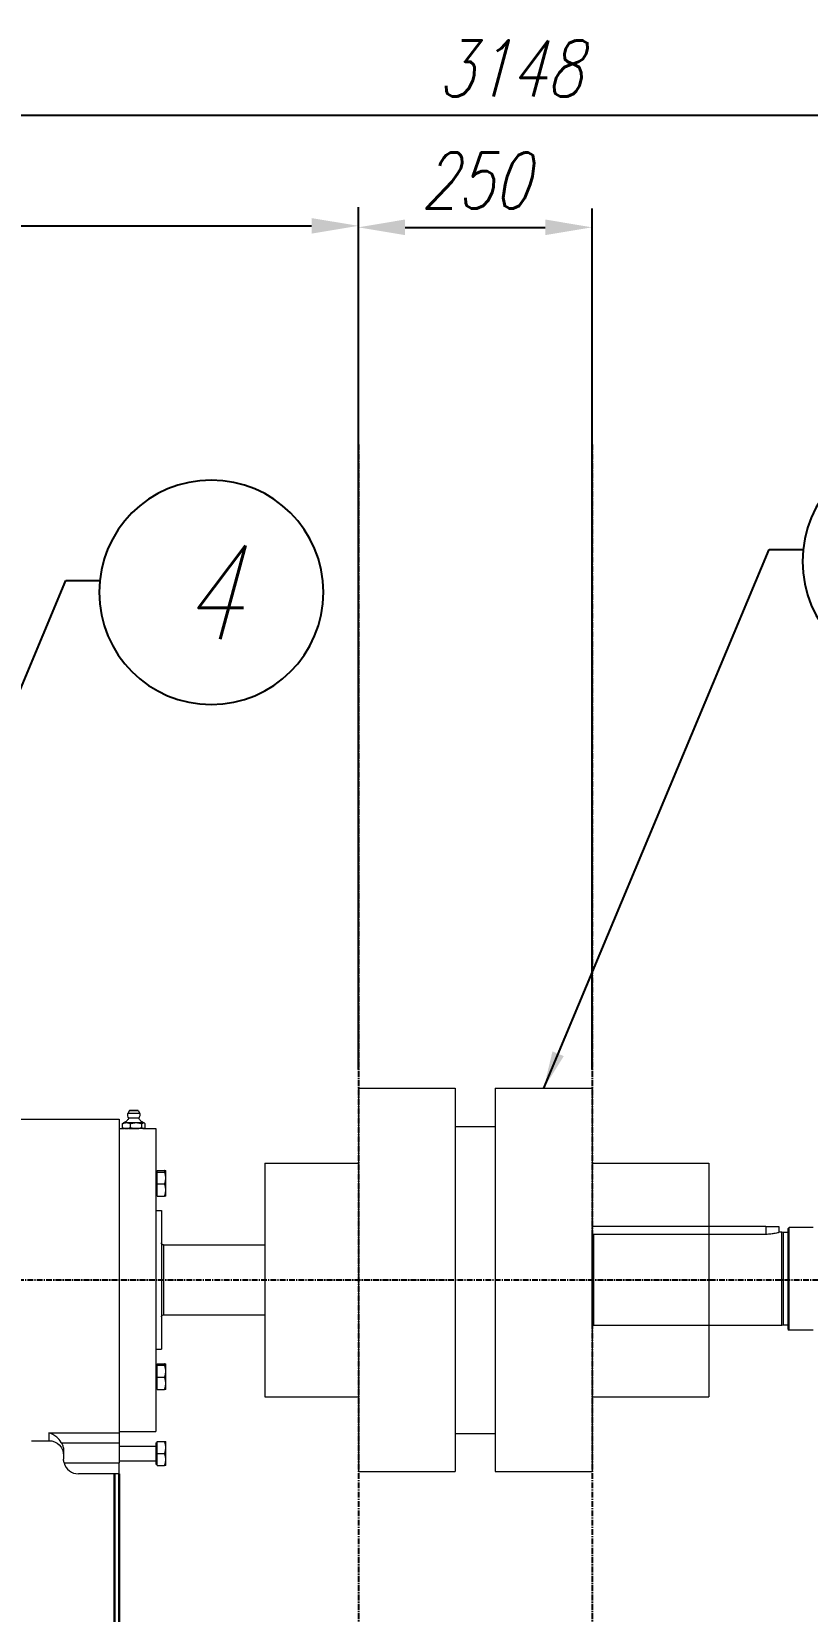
# Model space of a CAD drawing. Header units: millimetres. Extents: x -2122 to 22797, y 3569 to 89276.
# Drawn here: x 114 to 945, y 87455 to 89145 of the extents above; entities that cross this region are included whole.
import ezdxf
from ezdxf.enums import TextEntityAlignment as Align

# ---------------------------------------------------------------- set-up
doc = ezdxf.new("R2010")
doc.units = ezdxf.units.MM
doc.header["$LTSCALE"] = 20
doc.linetypes.add('CENTER', pattern=[2, 1.25, -0.25, 0.25, -0.25])
doc.layers.add('IA-DIBUJO', color=3, linetype='Continuous', lineweight=30)
doc.layers.add('IA-TRAZ', color=8, linetype='Continuous', lineweight=5)
for name, color, linetype in [('IA-DIM', 7, 'Continuous'), ('IA-EJES', 4, 'CENTER'), ('IA-TEXT', 2, 'Continuous')]:
    doc.layers.add(name, color=color, linetype=linetype)
doc.styles.add('ING-AMB', font='romans.shx', dxfattribs={"width": 0.75, "oblique": 15})
doc.styles.add('SALVADOR', font='romans.shx', dxfattribs={"width": 0.75, "oblique": 15})
doc.dimstyles.new('ING-AMB 16', dxfattribs={"dimscale": 16, "dimtxt": 3, "dimasz": 2.5, "dimexe": 1, "dimexo": 1, "dimgap": 1, "dimtad": 1, "dimdec": 0, "dimzin": 0, "dimdsep": 46, "dimtxsty": 'ING-AMB', "dimcen": 0.1, "dimclrd": 7, "dimclre": 7, "dimclrt": 2, "dimadec": 0, "dimazin": 0, "dimtfac": 1, "dimtdec": 0, "dimtmove": 0, "dimatfit": 0, "dimfxl": 1.25, "dimtfill": 1, "dimtolj": 1, "dimtzin": 0, "dimarcsym": 1})
doc.dimstyles.new('ING-AMB 20', dxfattribs={"dimscale": 20, "dimtxt": 3, "dimasz": 2.5, "dimexe": 1, "dimexo": 1, "dimgap": 1, "dimtad": 1, "dimdec": 0, "dimzin": 0, "dimdsep": 46, "dimtxsty": 'ING-AMB', "dimcen": 0.1, "dimclrd": 7, "dimclre": 7, "dimclrt": 2, "dimadec": 0, "dimazin": 0, "dimtfac": 1, "dimtdec": 0, "dimtmove": 0, "dimatfit": 0, "dimfxl": 1.25, "dimtolj": 1, "dimtzin": 0, "dimarcsym": 1})

# ---------------------------------------------------------------- blocks, each defined once
blk = doc.blocks.new('*D19')
at = {"layer": 'Defpoints', "color": 0, "transparency": 16777216}
for p in [(714.1, 88935.3), (464.1, 88014.6), (714.1, 88014.6)]:
    blk.add_point(p, dxfattribs=at)
at = {"layer": 'IA-DIM', "color": 7, "lineweight": -2, "transparency": 16777216}
for p, q in [((464.1, 88034.6), (464.1, 88955.3)), ((714.1, 88034.6), (714.1, 88955.3)), ((514.1, 88935.3), (664.1, 88935.3))]:
    blk.add_line(p, q, dxfattribs=at)
at = {"layer": 'IA-DIM', "color": 7, "transparency": 16777216}
for points in [[(514.1, 88943.7), (514.1, 88927), (464.1, 88935.3)], [(664.1, 88943.7), (664.1, 88927), (714.1, 88935.3)]]:
    blk.add_solid(points, dxfattribs=at)
at = {"layer": 'IA-DIM', "color": 2, "transparency": 16777216, "insert": (589.1, 88985.3), "char_height": 60, "attachment_point": 5, "style": 'ING-AMB'}
blk.add_mtext('\\A1;250', dxfattribs=at)
blk = doc.blocks.new('*D20')
at = {"layer": 'Defpoints', "color": 0, "transparency": 16777216}
for p in [(464.1, 88936.9), (-607.9, 88703.1), (464.1, 88014.6)]:
    blk.add_point(p, dxfattribs=at)
at = {"layer": 'IA-DIM', "color": 7, "lineweight": -2, "transparency": 16777216}
for p, q in [((-607.9, 88723.1), (-607.9, 88956.9)), ((464.1, 88034.6), (464.1, 88956.9)), ((-557.9, 88936.9), (414.1, 88936.9))]:
    blk.add_line(p, q, dxfattribs=at)
at = {"layer": 'IA-DIM', "color": 7, "transparency": 16777216}
for points in [[(-557.9, 88945.2), (-557.9, 88928.6), (-607.9, 88936.9)], [(414.1, 88945.2), (414.1, 88928.6), (464.1, 88936.9)]]:
    blk.add_solid(points, dxfattribs=at)
at = {"layer": 'IA-DIM', "color": 2, "transparency": 16777216, "insert": (-71.9, 88986.9), "char_height": 60, "attachment_point": 5, "style": 'ING-AMB'}
blk.add_mtext('\\A1;1072', dxfattribs=at)
blk = doc.blocks.new('*D28')
at = {"layer": 'Defpoints', "color": 0, "transparency": 16777216}
for p in [(2200.2, 89055.3), (-947.9, 88101.7), (2200.2, 88063.3)]:
    blk.add_point(p, dxfattribs=at)
at = {"layer": 'IA-DIM', "color": 7, "lineweight": -2, "transparency": 16777216}
for p, q in [((-947.9, 88121.7), (-947.9, 89075.3)), ((2200.2, 88083.3), (2200.2, 89075.3)), ((-897.9, 89055.3), (2150.2, 89055.3))]:
    blk.add_line(p, q, dxfattribs=at)
at = {"layer": 'IA-DIM', "color": 7, "transparency": 16777216}
for points in [[(-897.9, 89063.6), (-897.9, 89046.9), (-947.9, 89055.3)], [(2150.2, 89063.6), (2150.2, 89046.9), (2200.2, 89055.3)]]:
    blk.add_solid(points, dxfattribs=at)
at = {"layer": 'IA-DIM', "color": 2, "transparency": 16777216, "insert": (626.2, 89105.3), "char_height": 60, "attachment_point": 5, "style": 'ING-AMB'}
blk.add_mtext('\\A1;3148', dxfattribs=at)
blk = doc.blocks.new('A$C3179e9da')
at = {"color": 0, "linetype": 'Continuous', "lineweight": 0}
for p, q in [((-1277.1, -31576.1), (-1276.1, -31575.1)), ((-1277.1, -31576.1), (-1277.1, -31684)), ((-1250.6, -31575.1), (-1276.1, -31575.1)), ((-1276.1, -31575.1), (-1276.1, -31685)), ((-1487.1, -31582.1), (-1485.1, -31580.1)), ((-1487.1, -31582.1), (-1487.1, -31676)), ((-1284.1, -31580.1), (-1485.1, -31580.1)), ((-1485.1, -31580.1), (-1485.1, -31678.1)), ((-1282.2, -31580.6), (-1284.1, -31580.1)), ((-1284.1, -31580.1), (-1284.1, -31680.1)), ((-1277.1, -31580.6), (-1282.2, -31580.6)), ((-1282.2, -31580.6), (-1282.2, -31679.6)), ((-1487.1, -31686.1), (-1487.1, -31676)), ((-1485.1, -31678.1), (-1301.1, -31678.1)), ((-1301.1, -31686.1), (-1301.1, -31678.1)), ((-1301.1, -31686.1), (-1487.1, -31686.1)), ((-1301.1, -31686.1), (-1287.1, -31686.1)), ((-1284.1, -31680.1), (-1287.1, -31680.1)), ((-1287.1, -31686.1), (-1287.1, -31680.1)), ((-1282.2, -31679.6), (-1284.1, -31680.1)), ((-1277.1, -31679.6), (-1282.2, -31679.6)), ((-1277.1, -31684), (-1276.1, -31685)), ((-1250.6, -31685), (-1276.1, -31685))]:
    blk.add_line(p, q, dxfattribs=at)
blk.add_rational_spline([(-1487.1, -31676), (-1486.1, -31677), (-1485.1, -31678.1)], [1.00845121233, 1.01661897696, 1.02438809025], degree=2, dxfattribs=at)
blk.add_open_spline([(-1301.1, -31678.1), (-1300.2, -31678.1), (-1299.3, -31678.1), (-1297.4, -31678.2), (-1296.5, -31678.3), (-1294, -31678.5), (-1292.4, -31678.8), (-1289.9, -31679.3), (-1288.8, -31679.6), (-1287.8, -31679.9), (-1287.5, -31679.9), (-1287.1, -31680), (-1287.1, -31680.1), (-1287.1, -31680.1)], degree=3, knots=[-4.243466, -4.243466, -4.243466, -4.243466, -3.97822, -3.97822, -3.712974, -3.712974, -3.182481, -3.182481, -2.652107, -2.652107, -2.38692, -2.38692, -2.121733, -2.121733, -2.121733, -2.121733], dxfattribs=at)
blk = doc.blocks.new('EJE')
blk.add_circle((0, 6), 6)
at = {"style": 'SALVADOR', "oblique": 15, "width": 0.75}
blk.add_attdef('N', text='', height=5, dxfattribs=at).set_placement((0, 6), align=Align.MIDDLE)

msp = doc.modelspace()

# ---------------------------------------------------------------- linework, layer by layer
at = {"layer": 'IA-DIBUJO', "color": 2, "linetype": 'Continuous', "lineweight": 0, "extrusion": (2.06626e-48, 1, -1.83697e-16)}
for p, q in [((464.1, 88014.6), (464.1, 87634.2)), ((464.1, 88014.6), (567.7, 88014.6)), ((567.7, 88014.6), (567.7, 87634.2)), ((610.6, 88014.6), (610.6, 87634.2)), ((610.6, 88014.6), (714.1, 88014.6)), ((714.1, 88014.6), (714.1, 87634.2)), ((567.7, 87973.8), (610.6, 87973.8)), ((364.1, 87934.5), (364.1, 87702.7)), ((364.1, 87934.5), (464.1, 87934.5)), ((714.1, 87934.5), (839.1, 87934.5)), ((839.1, 87934.5), (839.1, 87684.7)), ((364.1, 87702.7), (364.1, 87684.7)), ((364.1, 87684.7), (464.1, 87684.7)), ((714.1, 87684.7), (839.1, 87684.7)), ((567.7, 87645.3), (610.6, 87645.3)), ((464.1, 87634.2), (464.1, 87604.6)), ((567.7, 87634.2), (567.7, 87604.6)), ((610.6, 87634.2), (610.6, 87604.6)), ((714.1, 87634.2), (714.1, 87604.6)), ((464.1, 87604.6), (567.7, 87604.6)), ((610.6, 87604.6), (714.1, 87604.6))]:
    msp.add_line(p, q, dxfattribs=at)
at = {"layer": 'IA-DIBUJO', "color": 3, "linetype": 'Continuous', "lineweight": 0, "extrusion": (2.06626e-48, 1, -1.83697e-16)}
for p, q in [((-180.2, 87981.4), (208, 87981.4)), ((208, 87981.4), (208, 87646)), ((211.6, 87972.5), (211.6, 87976.5)), ((212.9, 87977.5), (212.4, 87977.2)), ((219.2, 87990.7), (217.5, 87987.5)), ((220.2, 87972.5), (220.2, 87976.5)), ((228.3, 87990.7), (230.1, 87987.5)), ((232.4, 87972.5), (232.4, 87976.5)), ((234.7, 87977.5), (235.1, 87977.2)), ((236, 87972.5), (236, 87976.5)), ((208, 87971.6), (213.9, 87971.6)), ((212.9, 87971.6), (212.4, 87971.8)), ((233.7, 87971.6), (247.5, 87971.6)), ((234.7, 87971.6), (235.1, 87971.8)), ((247.5, 87971.6), (247.5, 87647.6)), ((247.5, 87925.2), (248.7, 87925.2)), ((248.7, 87926.6), (256.8, 87926.6)), ((248.7, 87925), (248.7, 87926.6)), ((248.7, 87912.2), (248.7, 87925)), ((248.7, 87925), (256.8, 87925)), ((258, 87925), (258, 87926.6)), ((258, 87918.6), (258, 87925)), ((247.5, 87923.7), (248.7, 87923.7)), ((248.7, 87899.3), (248.7, 87912.2)), ((248.7, 87912.2), (256.8, 87912.2)), ((258, 87905.8), (258, 87918.6)), ((247.5, 87900.7), (248.7, 87900.7)), ((248.7, 87899.3), (256.8, 87899.3)), ((258, 87899.3), (258, 87905.8)), ((247.5, 87883.7), (253.4, 87883.7)), ((253.4, 87883.7), (253.4, 87735.5)), ((255.4, 87847.1), (255.4, 87809.6)), ((255.4, 87847.1), (364.1, 87847.1)), ((255.4, 87809.6), (255.4, 87772.1)), ((255.4, 87772.1), (364.1, 87772.1)), ((247.5, 87735.5), (253.4, 87735.5)), ((247.5, 87718.5), (248.7, 87718.5)), ((247.5, 87716.9), (248.7, 87716.9)), ((248.7, 87719.8), (256.8, 87719.8)), ((248.7, 87718.3), (248.7, 87719.8)), ((248.7, 87705.5), (248.7, 87718.3)), ((248.7, 87718.3), (256.8, 87718.3)), ((248.7, 87692.6), (248.7, 87705.5)), ((248.7, 87705.5), (256.8, 87705.5)), ((258, 87718.3), (258, 87719.8)), ((258, 87711.9), (258, 87718.3)), ((258, 87699), (258, 87711.9)), ((247.5, 87694), (248.7, 87694)), ((248.7, 87692.6), (256.8, 87692.6)), ((258, 87692.6), (258, 87699)), ((114.4, 87637.7), (132.9, 87637.7)), ((132.9, 87646), (208, 87646)), ((132.9, 87646), (132.9, 87637.7)), ((208, 87647.6), (247.5, 87647.6)), ((208, 87646), (208, 87635.1)), ((208, 87635.1), (146.5, 87635.1)), ((148.7, 87626.2), (148.7, 87618)), ((208, 87635.1), (208, 87613.9)), ((208, 87631.8), (247.5, 87631.8)), ((247.5, 87635.4), (247.5, 87612.4)), ((247.5, 87635.4), (248.7, 87635.4)), ((248.7, 87623.9), (248.7, 87636.7)), ((248.7, 87636.7), (256.8, 87636.7)), ((248.7, 87611.1), (248.7, 87623.9)), ((248.7, 87623.9), (256.8, 87623.9)), ((258, 87630.3), (258, 87636.7)), ((258, 87617.5), (258, 87630.3)), ((149.3, 87613.9), (208, 87613.9)), ((208, 87616), (247.5, 87616)), ((208, 87602.2), (208, 87613.9)), ((247.5, 87612.4), (248.7, 87612.4)), ((248.7, 87611.1), (256.8, 87611.1)), ((258, 87611.1), (258, 87617.5)), ((208, 87602.2), (164.5, 87602.2))]:
    msp.add_line(p, q, dxfattribs=at)
at = {"layer": 'IA-DIBUJO'}
for p, q in [((203, 87602.2), (203, 87184.6)), ((208, 87602.2), (208, 87179.6))]:
    msp.add_line(p, q, dxfattribs=at)
at = {"layer": 'IA-DIBUJO', "color": 3, "linetype": 'Continuous', "lineweight": 0, "extrusion": (1.12482e-32, -1.83697e-16, -1)}
for centre, radius, start, end in [((-223.8, 87986.3), 6.42, 324.6254, 10.6387), ((-223.8, 87986.3), 6.42, 169.3613, 215.3746), ((-255.4, 87849.1), 2, 270, 0), ((-255.4, 87770.1), 2, 0, 90), ((-132.9, 87621.9), 15.8, 90, 180), ((-164.5, 87618), 15.8, 345.0686, 360)]:
    msp.add_arc(centre, radius, start, end, dxfattribs=at)
at = {"layer": 'IA-DIBUJO', "color": 3, "linetype": 'Continuous', "lineweight": 0}
msp.add_arc((164.5, 87618), 15.8, 194.9314, 270, dxfattribs=at)
for centre, major_axis, start_param, end_param in [((223.8, 87977.5), (-10.9, 0), -0.756386, -0.000034), ((223.8, 87977.5), (-10.9, 0), -1.803584, -0.756386), ((223.8, 87987.5), (-6.31, 0), -2.327313, -0.000134), ((223.8, 87982.6), (5.23, 0), 0.000011, 3.141606), ((223.8, 87977.5), (10.9, 0), 0.290812, 1.338009), ((223.8, 87987.5), (6.31, 0), 0.000004, 0.81441), ((223.8, 87977.5), (10.9, 0), 0.000034, 0.290811), ((223.8, 87971.6), (-10.9, 0), -0.756386, 0), ((223.8, 87971.6), (9.88, 0), 0.000159, 3.141434), ((223.8, 87971.6), (-10.9, 0), -1.803584, -0.756386), ((223.8, 87971.6), (10.9, 0), 0.290812, 1.338009), ((223.8, 87971.6), (10.9, 0), 0, 0.290811)]:
    msp.add_ellipse(centre, major_axis=major_axis, ratio=0.000019, start_param=start_param, end_param=end_param, dxfattribs=at)
at = {"layer": 'IA-DIBUJO', "color": 3, "linetype": 'Continuous', "lineweight": 0, "extrusion": (1.12482e-32, -1.83697e-16, -1)}
msp.add_ellipse((223.8, 87990.7), major_axis=(-4.56, 0), ratio=0.000019, start_param=0.00001, end_param=3.141582, dxfattribs=at)
at = {"layer": 'IA-DIBUJO', "color": 3, "linetype": 'Continuous', "lineweight": 0}
for points, weights in [([(215.9, 87977.5), (213.9, 87977.5), (211.6, 87976.5)], [1, 1.0379548493, 1]), ([(211.6, 87976.5), (212, 87977), (212.4, 87977.2)], [1, 1.0175603822, 1.01887161423]), ([(220.2, 87976.5), (217.9, 87977.5), (215.9, 87977.5)], [1, 1.0379548493, 1]), ([(226.3, 87977.5), (223.5, 87977.5), (220.2, 87976.5)], [1, 1.0379548493, 1]), ([(232.4, 87976.5), (229.1, 87977.5), (226.3, 87977.5)], [1, 1.0379548493, 1]), ([(234.2, 87977.5), (233.4, 87977.5), (232.4, 87976.5)], [1, 1.0379548493, 1]), ([(236, 87976.5), (235, 87977.5), (234.2, 87977.5)], [1, 1.0379548493, 1]), ([(212.4, 87971.8), (212, 87972.1), (211.6, 87972.5)], [1.01887233976, 1.01756524879, 1]), ([(211.6, 87972.5), (213.9, 87971.6), (215.9, 87971.6)], [1, 1.0379548493, 1]), ([(215.9, 87971.6), (217.9, 87971.6), (220.2, 87972.5)], [1, 1.0379548493, 1]), ([(220.2, 87972.5), (223.5, 87971.6), (226.3, 87971.6)], [1, 1.0379548493, 1]), ([(226.3, 87971.6), (229.1, 87971.6), (232.4, 87972.5)], [1, 1.0379548493, 1]), ([(232.4, 87972.5), (233.4, 87971.6), (234.2, 87971.6)], [1, 1.0379548493, 1]), ([(234.2, 87971.6), (235, 87971.6), (236, 87972.5)], [1, 1.0379548493, 1]), ([(256.8, 87926.6), (258, 87926.6), (258, 87926.6)], [1, 1.0379548493, 1]), ([(257.3, 87925), (257.1, 87925.8), (256.8, 87926.6)], [1.0131518808, 1.00846296701, 1]), ([(258, 87918.6), (258, 87921.6), (256.8, 87925)], [1, 1.0379548493, 1]), ([(256.8, 87925), (258, 87925), (258, 87925)], [1, 1.0379548493, 1]), ([(256.8, 87912.2), (258, 87915.6), (258, 87918.6)], [1, 1.0379548493, 1]), ([(258, 87905.8), (258, 87908.7), (256.8, 87912.2)], [1, 1.0379548493, 1]), ([(256.8, 87899.3), (258, 87902.8), (258, 87905.8)], [1, 1.0379548493, 1]), ([(258, 87899.3), (258, 87899.3), (256.8, 87899.3)], [1, 1.0379548493, 1]), ([(256.8, 87719.8), (258, 87719.8), (258, 87719.8)], [1, 1.0379548493, 1]), ([(257.3, 87718.3), (257.1, 87719), (256.8, 87719.8)], [1.0131518808, 1.00846296701, 1]), ([(258, 87711.9), (258, 87714.9), (256.8, 87718.3)], [1, 1.0379548493, 1]), ([(256.8, 87718.3), (258, 87718.3), (258, 87718.3)], [1, 1.0379548493, 1]), ([(256.8, 87705.5), (258, 87708.9), (258, 87711.9)], [1, 1.0379548493, 1]), ([(258, 87699), (258, 87702), (256.8, 87705.5)], [1, 1.0379548493, 1]), ([(256.8, 87692.6), (258, 87696.1), (258, 87699)], [1, 1.0379548493, 1]), ([(258, 87692.6), (258, 87692.6), (256.8, 87692.6)], [1, 1.0379548493, 1]), ([(258, 87630.3), (258, 87633.3), (256.8, 87636.7)], [1, 1.0379548493, 1]), ([(256.8, 87636.7), (258, 87636.7), (258, 87636.7)], [1, 1.0379548493, 1]), ([(256.8, 87623.9), (258, 87627.3), (258, 87630.3)], [1, 1.0379548493, 1]), ([(258, 87617.5), (258, 87620.5), (256.8, 87623.9)], [1, 1.0379548493, 1]), ([(256.8, 87611.1), (258, 87614.5), (258, 87617.5)], [1, 1.0379548493, 1]), ([(258, 87611.1), (258, 87611.1), (256.8, 87611.1)], [1, 1.0379548493, 1])]:
    msp.add_rational_spline(points, weights, degree=2, dxfattribs=at)
for points, knots in [([(218.6, 87982.6), (218, 87981.7), (217.4, 87980.8), (216, 87979.4), (215.2, 87978.7), (213.8, 87977.9), (213.4, 87977.7), (212.9, 87977.5)], [0, 0, 0, 0, 3.099377, 3.099377, 6.180613, 6.180613, 7.702334, 7.702334, 7.702334, 7.702334]), ([(228.3, 87990.7), (228.3, 87990.8), (228.3, 87990.8), (228.2, 87990.8), (228.2, 87990.9), (228.1, 87990.9), (228.1, 87990.9), (228, 87990.9), (228, 87990.9), (228, 87990.9), (228, 87990.9), (228, 87990.9), (228, 87990.9), (228, 87990.9), (228, 87990.9), (228, 87990.9), (228, 87990.9), (228, 87990.9), (228, 87990.9), (228, 87990.9), (228, 87990.9), (228, 87990.9), (228, 87990.9), (228, 87990.9), (228, 87990.9), (228, 87990.9), (228, 87990.9), (227.8, 87990.9), (227.7, 87990.9), (227.2, 87990.9), (226.9, 87990.9), (226.3, 87990.9), (225.9, 87990.9), (225.1, 87990.9), (224.6, 87990.9), (223.7, 87990.9), (223.3, 87990.9), (222.4, 87990.9), (222, 87990.9), (221.2, 87990.9), (220.9, 87990.9), (220.3, 87990.9), (220.1, 87990.9), (219.7, 87990.9), (219.6, 87990.9), (219.6, 87990.9), (219.6, 87990.9), (219.6, 87990.9), (219.6, 87990.9), (219.6, 87990.9), (219.6, 87990.9), (219.6, 87990.9), (219.6, 87990.9), (219.6, 87990.9), (219.6, 87990.9), (219.6, 87990.9), (219.6, 87990.9), (219.6, 87990.9), (219.6, 87990.9), (219.6, 87990.9), (219.6, 87990.9), (219.6, 87990.9), (219.6, 87990.9), (219.6, 87990.9), (219.5, 87990.9), (219.5, 87990.9), (219.5, 87990.9), (219.4, 87990.9), (219.4, 87990.9), (219.3, 87990.8), (219.3, 87990.8), (219.3, 87990.8), (219.2, 87990.7), (219.2, 87990.7)], [0, 0, 0, 0, 0.128121, 0.128121, 0.253928, 0.253928, 0.379818, 0.379818, 0.410781, 0.410781, 0.414562, 0.414562, 0.417759, 0.417759, 0.420979, 0.420979, 0.427416, 0.427416, 0.433999, 0.433999, 0.453735, 0.453735, 0.51291, 0.51291, 0.690463, 0.690463, 1.22409, 1.22409, 2.589474, 2.589474, 3.930002, 3.930002, 5.271252, 5.271252, 6.612462, 6.612462, 7.95367, 7.95367, 9.294878, 9.294878, 10.636087, 10.636087, 11.977301, 11.977301, 13.318533, 13.318533, 13.462547, 13.462547, 13.528974, 13.528974, 13.553883, 13.553883, 13.572589, 13.572589, 13.575866, 13.575866, 13.579123, 13.579123, 13.582345, 13.582345, 13.5888, 13.5888, 13.59513, 13.59513, 13.614113, 13.614113, 13.671158, 13.671158, 13.796412, 13.796412, 13.922309, 13.922309, 13.998393, 13.998393, 13.998393, 13.998393]), ([(234.7, 87977.5), (233.7, 87977.9), (232.8, 87978.4), (231.2, 87979.7), (230.5, 87980.5), (229.5, 87981.7), (229.3, 87982.1), (229, 87982.6)], [0, 0, 0, 0, 3.099377, 3.099377, 6.180613, 6.180613, 7.702334, 7.702334, 7.702334, 7.702334]), ([(233.7, 87971.6), (233.7, 87971.6), (233.4, 87971.6), (232.4, 87971.5), (231.6, 87971.5), (229.9, 87971.4), (228.8, 87971.3), (226.4, 87971.3), (225, 87971.3), (223.8, 87971.3), (222.5, 87971.3), (221.2, 87971.3), (218.8, 87971.3), (217.7, 87971.4), (215.9, 87971.5), (215.2, 87971.5), (214.2, 87971.6), (213.9, 87971.6), (213.9, 87971.6)], [4.466143, 4.466143, 4.466143, 4.466143, 4.837982, 4.837982, 5.210135, 5.210135, 5.582287, 5.582287, 5.95444, 5.95444, 5.95444, 6.326592, 6.326592, 6.698745, 6.698745, 7.070897, 7.070897, 7.442736, 7.442736, 7.442736, 7.442736]), ([(146.5, 87635.1), (146.4, 87635.3), (146.2, 87635.6), (144.8, 87638), (143.2, 87639.8), (138.8, 87643.6), (135.9, 87645.1), (132.9, 87646), (132.9, 87646), (132.9, 87646)], [2.0103093, 2.0103093, 2.0103093, 2.0103093, 2.0617888, 2.0617888, 2.4409574, 2.4409574, 2.9480684, 2.9480684, 2.9494962, 2.9494962, 2.9494962, 2.9494962]), ([(146.5, 87635.1), (146.9, 87634.4), (147.2, 87633.8), (147.8, 87632.1), (148.2, 87630.9), (148.6, 87628.5), (148.7, 87627.3), (148.7, 87626.2)], [-1.7077348, -1.7077348, -1.7077348, -1.7077348, -1.6012889, -1.6012889, -1.4274953, -1.4274953, -1.2537017, -1.2537017, -1.2537017, -1.2537017])]:
    msp.add_open_spline(points, degree=3, knots=knots, dxfattribs=at)
at = {"layer": 'IA-EJES', "ltscale": 0.25}
for p, q in [((464.1, 88703.1), (464.1, 86925.4)), ((714.1, 88703.1), (714.1, 86925.4)), ((-1340, 87809.6), (2280, 87809.6))]:
    msp.add_line(p, q, dxfattribs=at)

# ---------------------------------------------------------------- block references
at = {"layer": 'IA-TEXT'}
ref = msp.add_blockref('EJE', (1059.3, 88458.1, 1283.4), dxfattribs=dict(at, xscale=-20, yscale=20, zscale=20))
ref.add_attrib('N', '5', dxfattribs={"layer": '0', "height": 100, "style": 'SALVADOR', "oblique": 15, "width": 0.75}).set_placement((1059.3, 88578.1, 1283.4), align=Align.MIDDLE)
ref = msp.add_blockref('EJE', (306.7, 88425, 1283.4), dxfattribs=dict(at, xscale=-20, yscale=20, zscale=20))
ref.add_attrib('N', '4', dxfattribs={"layer": '0', "height": 100, "style": 'SALVADOR', "oblique": 15, "width": 0.75}).set_placement((306.7, 88545, 1283.4), align=Align.MIDDLE)
at = {"layer": 'IA-TRAZ', "xscale": -1, "rotation": 180}
msp.add_blockref('A$C3179e9da', (2201.2, 56180.6), dxfattribs=at)

# ---------------------------------------------------------------- dimensions: what is measured, and where the dimension line sits
at = {"layer": 'IA-DIM'}
for base, p1, p2, picture, middle in [((2200.2, 89055.3), (-947.9, 88101.7), (2200.2, 88063.3), '*D28', (626.2, 89105.3)), ((464.1, 88936.9), (-607.9, 88703.1), (464.1, 88014.6), '*D20', (-71.9, 88986.9)), ((714.1, 88935.3), (464.1, 88014.6), (714.1, 88014.6), '*D19', (589.1, 88985.3))]:
    dim = msp.add_linear_dim(base=base, p1=p1, p2=p2, dimstyle='ING-AMB 20', override={"dimpost": '\\X'}, dxfattribs=at)
    dim.commit()
    dim.dimension.update_dxf_attribs({"geometry": picture, "text_midpoint": middle})

# ---------------------------------------------------------------- leaders
at = {"layer": 'IA-TEXT'}
for points in [[(662.4, 88014.6, 1283.4), (903.8, 88590.7, 1283.4), (939.9, 88590.7, 1283.4)], [(-90.2, 87981.4, 1283.4), (151.2, 88557.6, 1283.4), (187.3, 88557.6, 1283.4)]]:
    msp.add_leader(points, dimstyle='ING-AMB 16', override={"dimgap": 1, "dimtad": 0}, dxfattribs=at)

doc.saveas('drawing.dxf')
